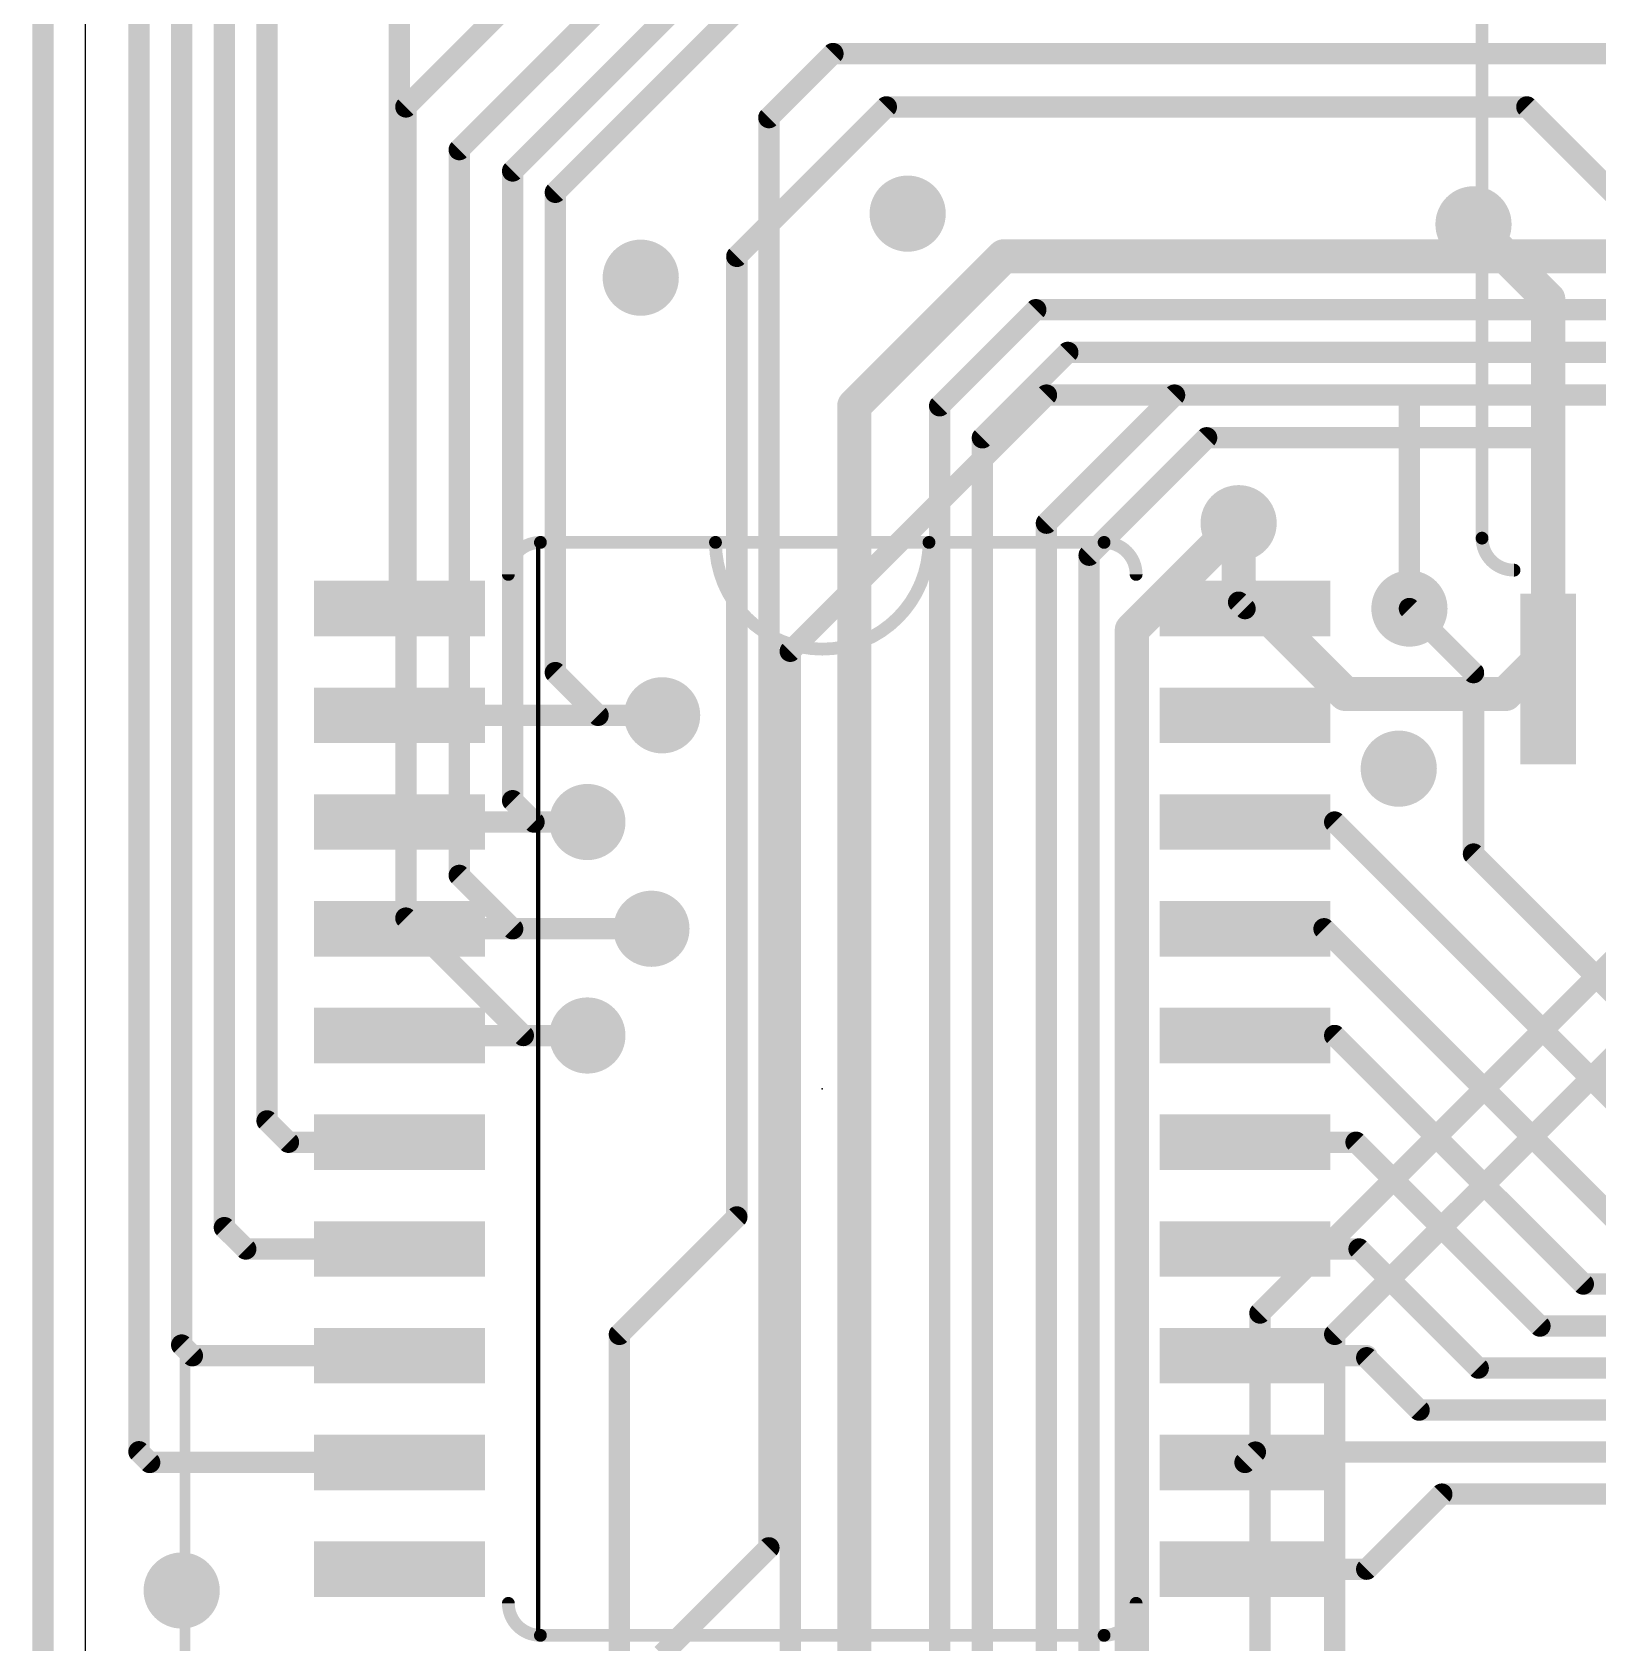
# Model space of a CAD drawing. Extents: x -0.6 to 62.7, y -0.8 to 53.6.
# Drawn here: x -0.64 to 17.99, y 24.27 to 43.43 of the extents above; entities that cross this region are included whole.
import ezdxf

# ---------------------------------------------------------------- set-up
doc = ezdxf.new("R2010")
doc.units = 0
for name, color, linetype in [('1', 12, 'CONTINUOUS'), ('16', 132, 'CONTINUOUS'), ('18', 110, 'CONTINUOUS'), ('20', 53, 'CONTINUOUS'), ('21', 40, 'CONTINUOUS'), ('22', 6, 'CONTINUOUS'), ('23', 40, 'CONTINUOUS')]:
    doc.layers.add(name, color=color, linetype=linetype)

# ---------------------------------------------------------------- blocks, each defined once
blk = doc.blocks.new('RECT')
blk.add_solid([(-0.5, -0.5), (0.5, -0.5), (-0.5, 0.5), (0.5, 0.5)])
blk = doc.blocks.new('ROUNDV')
at = {"const_width": 0.5}
blk.add_lwpolyline([(0, -0.25, 1), (0, 0.25, 1), (0, -0.25)], format="xyb", dxfattribs=at)

msp = doc.modelspace()

# ---------------------------------------------------------------- linework, layer by layer
at = {"layer": '1'}
for points, const_width in [([(-0.508, 53.467), (-0.508, -0.508)], 0.254), ([(0.635, 44.704), (0.635, 26.543)], 0.254), ([(1.143, 27.813), (1.143, 44.323)], 0.254), ([(1.651, 29.21), (1.651, 43.942)], 0.254), ([(2.159, 30.48), (2.159, 43.688)], 0.254), ([(3.7338, 36.576), (3.7338, 43.7388)], 0.254), ([(8.89, 43.18), (8.128, 42.418)], 0.254), ([(18.161, 43.18), (8.89, 43.18)], 0.254), ([(8.128, 42.418), (8.128, 25.4)], 0.254), ([(16.51, 41.148), (16.51, 40.767)], 0.254), ([(10.922, 40.767), (9.144, 38.989)], 0.4064), ([(16.51, 40.767), (10.922, 40.767)], 0.4064), ([(24.13, 40.767), (16.51, 40.767)], 0.4064), ([(10.16, 38.989), (11.303, 40.132)], 0.254), ([(11.303, 40.132), (22.352, 40.132)], 0.254), ([(10.668, 38.608), (11.684, 39.624)], 0.254), ([(11.684, 39.624), (21.717, 39.624)], 0.254), ([(9.144, 38.989), (9.144, 22.86)], 0.4064), ([(10.16, 14.478), (10.16, 38.989)], 0.254), ([(11.43, 37.592), (12.954, 39.116)], 0.254), ([(12.954, 39.116), (20.447, 39.116)], 0.254), ([(10.668, 12.446), (10.668, 38.608)], 0.254), ([(13.335, 38.608), (11.938, 37.211)], 0.254), ([(17.399, 38.608), (13.335, 38.608)], 0.254), ([(17.399, 35.7378), (17.399, 38.608)], 0.254), ([(11.43, 12.192), (11.43, 37.592)], 0.254), ([(13.716, 36.6522), (13.716, 37.592)], 0.254), ([(11.938, 37.211), (11.938, 22.606)], 0.254), ([(13.7922, 36.576), (13.716, 36.6522)], 0.254), ([(16.51, 35.814), (15.748, 36.576)], 0.254), ([(16.51, 33.655), (16.51, 35.814)], 0.254), ([(6.858, 35.306), (3.7338, 35.306)], 0.254), ([(5.969, 34.036), (3.7338, 34.036)], 0.254), ([(14.859, 34.036), (13.7922, 34.036)], 0.254), ([(19.356, 29.539), (14.859, 34.036)], 0.254), ([(20.126, 30.039), (16.51, 33.655)], 0.254), ([(6.731, 32.766), (3.7338, 32.766)], 0.254), ([(14.732, 32.766), (13.7922, 32.766)], 0.254), ([(18.459, 29.039), (14.732, 32.766)], 0.254), ([(5.969, 31.496), (3.7338, 31.496)], 0.254), ([(14.859, 31.496), (13.7922, 31.496)], 0.254), ([(17.816, 28.539), (14.859, 31.496)], 0.254), ([(2.413, 30.226), (2.159, 30.48)], 0.254), ([(3.7338, 30.226), (2.413, 30.226)], 0.254), ([(15.113, 30.226), (13.7922, 30.226)], 0.254), ([(17.3, 28.039), (15.113, 30.226)], 0.254), ([(1.905, 28.956), (1.651, 29.21)], 0.254), ([(3.7338, 28.956), (1.905, 28.956)], 0.254), ([(15.1492, 28.956), (13.7922, 28.956)], 0.254), ([(16.5662, 27.539), (15.1492, 28.956)], 0.254), ([(30.631, 28.539), (17.816, 28.539)], 0.254), ([(30.631, 28.039), (17.3, 28.039)], 0.254), ([(1.27, 27.686), (1.143, 27.813)], 0.254), ([(3.7338, 27.686), (1.27, 27.686)], 0.254), ([(15.24, 27.686), (13.7922, 27.686)], 0.254), ([(15.24, 27.662), (15.24, 27.686)], 0.254), ([(15.863, 27.039), (15.24, 27.662)], 0.254), ([(30.631, 27.539), (16.5662, 27.539)], 0.254), ([(30.631, 27.039), (15.863, 27.039)], 0.254), ([(0.635, 26.543), (0.762, 26.416)], 0.254), ([(13.9152, 26.539), (13.7922, 26.416)], 0.254), ([(30.631, 26.539), (13.9152, 26.539)], 0.254), ([(0.762, 26.416), (3.7338, 26.416)], 0.254), ([(16.133, 26.039), (15.24, 25.146)], 0.254), ([(30.631, 26.039), (16.133, 26.039)], 0.254), ([(8.128, 25.4), (6.858, 24.13)], 0.254), ([(15.24, 25.146), (13.7922, 25.146)], 0.254)]:
    msp.add_lwpolyline(points, dxfattribs=dict(at, const_width=const_width))
for points, const_width in [([(8.89, 43.2435, 1), (8.89, 43.1165)], 0.127), ([(8.9349, 43.1351, 1), (8.8451, 43.2249)], 0.127), ([(8.1915, 42.418, 1), (8.0645, 42.418)], 0.127), ([(8.0831, 42.4629, 1), (8.1729, 42.3731)], 0.127), ([(16.5735, 41.148, 1), (16.4465, 41.148)], 0.127), ([(10.922, 40.8686, 1), (10.922, 40.6654)], 0.2032), ([(10.9938, 40.6952, 1), (10.8502, 40.8388)], 0.2032), ([(16.51, 40.8686, 1), (16.51, 40.6654)], 0.2032), ([(16.4465, 40.767, 1), (16.5735, 40.767)], 0.127), ([(16.51, 40.6654, 1), (16.51, 40.8686)], 0.2032), ([(11.303, 40.1955, 1), (11.303, 40.0685)], 0.127), ([(11.3479, 40.0871, 1), (11.2581, 40.1769)], 0.127), ([(11.684, 39.6875, 1), (11.684, 39.5605)], 0.127), ([(11.7289, 39.5791, 1), (11.6391, 39.6689)], 0.127), ([(9.2456, 38.989, 1), (9.0424, 38.989)], 0.2032), ([(9.0722, 39.0608, 1), (9.2158, 38.9172)], 0.2032), ([(10.2235, 38.989, 1), (10.0965, 38.989)], 0.127), ([(10.1151, 39.0339, 1), (10.2049, 38.9441)], 0.127), ([(12.954, 39.1795, 1), (12.954, 39.0525)], 0.127), ([(12.9989, 39.0711, 1), (12.9091, 39.1609)], 0.127), ([(10.7315, 38.608, 1), (10.6045, 38.608)], 0.127), ([(10.6231, 38.6529, 1), (10.7129, 38.5631)], 0.127), ([(13.335, 38.6715, 1), (13.335, 38.5445)], 0.127), ([(13.3799, 38.5631, 1), (13.2901, 38.6529)], 0.127), ([(17.4625, 38.608, 1), (17.3355, 38.608)], 0.127), ([(17.399, 38.5445, 1), (17.399, 38.6715)], 0.127), ([(11.4935, 37.592, 1), (11.3665, 37.592)], 0.127), ([(11.3851, 37.6369, 1), (11.4749, 37.5471)], 0.127), ([(13.7795, 37.592, 1), (13.6525, 37.592)], 0.127), ([(12.0015, 37.211, 1), (11.8745, 37.211)], 0.127), ([(11.8931, 37.2559, 1), (11.9829, 37.1661)], 0.127), ([(3.6703, 36.576, 1), (3.7973, 36.576)], 0.127), ([(13.7609, 36.6971, 1), (13.6711, 36.6073)], 0.127), ([(13.6525, 36.6522, 1), (13.7795, 36.6522)], 0.127), ([(13.7473, 36.5311, 1), (13.8371, 36.6209)], 0.127), ([(15.7929, 36.6209, 1), (15.7031, 36.5311)], 0.127), ([(16.5735, 35.814, 1), (16.4465, 35.814)], 0.127), ([(16.4651, 35.7691, 1), (16.5549, 35.8589)], 0.127), ([(17.3355, 35.7378, 1), (17.4625, 35.7378)], 0.127), ([(3.7338, 35.3695, 1), (3.7338, 35.2425)], 0.127), ([(6.858, 35.2425, 1), (6.858, 35.3695)], 0.127), ([(3.7338, 34.0995, 1), (3.7338, 33.9725)], 0.127), ([(5.969, 33.9725, 1), (5.969, 34.0995)], 0.127), ([(13.7922, 34.0995, 1), (13.7922, 33.9725)], 0.127), ([(14.9039, 34.0809, 1), (14.8141, 33.9911)], 0.127), ([(14.859, 33.9725, 1), (14.859, 34.0995)], 0.127), ([(16.5549, 33.6999, 1), (16.4651, 33.6101)], 0.127), ([(16.4465, 33.655, 1), (16.5735, 33.655)], 0.127), ([(3.7338, 32.8295, 1), (3.7338, 32.7025)], 0.127), ([(6.731, 32.7025, 1), (6.731, 32.8295)], 0.127), ([(13.7922, 32.8295, 1), (13.7922, 32.7025)], 0.127), ([(14.7769, 32.8109, 1), (14.6871, 32.7211)], 0.127), ([(14.732, 32.7025, 1), (14.732, 32.8295)], 0.127), ([(3.7338, 31.5595, 1), (3.7338, 31.4325)], 0.127), ([(5.969, 31.4325, 1), (5.969, 31.5595)], 0.127), ([(13.7922, 31.5595, 1), (13.7922, 31.4325)], 0.127), ([(14.9039, 31.5409, 1), (14.8141, 31.4511)], 0.127), ([(14.859, 31.4325, 1), (14.859, 31.5595)], 0.127), ([(2.2039, 30.5249, 1), (2.1141, 30.4351)], 0.127), ([(2.0955, 30.48, 1), (2.2225, 30.48)], 0.127), ([(2.413, 30.2895, 1), (2.413, 30.1625)], 0.127), ([(2.3681, 30.1811, 1), (2.4579, 30.2709)], 0.127), ([(3.7338, 30.1625, 1), (3.7338, 30.2895)], 0.127), ([(13.7922, 30.2895, 1), (13.7922, 30.1625)], 0.127), ([(15.1579, 30.2709, 1), (15.0681, 30.1811)], 0.127), ([(15.113, 30.1625, 1), (15.113, 30.2895)], 0.127), ([(1.6959, 29.2549, 1), (1.6061, 29.1651)], 0.127), ([(1.5875, 29.21, 1), (1.7145, 29.21)], 0.127), ([(1.905, 29.0195, 1), (1.905, 28.8925)], 0.127), ([(1.8601, 28.9111, 1), (1.9499, 29.0009)], 0.127), ([(3.7338, 28.8925, 1), (3.7338, 29.0195)], 0.127), ([(13.7922, 29.0195, 1), (13.7922, 28.8925)], 0.127), ([(15.1941, 29.0009, 1), (15.1043, 28.9111)], 0.127), ([(15.1492, 28.8925, 1), (15.1492, 29.0195)], 0.127), ([(17.816, 28.6025, 1), (17.816, 28.4755)], 0.127), ([(17.7711, 28.4941, 1), (17.8609, 28.5839)], 0.127), ([(17.3, 28.1025, 1), (17.3, 27.9755)], 0.127), ([(17.2551, 27.9941, 1), (17.3449, 28.0839)], 0.127), ([(1.1879, 27.8579, 1), (1.0981, 27.7681)], 0.127), ([(1.0795, 27.813, 1), (1.2065, 27.813)], 0.127), ([(1.27, 27.7495, 1), (1.27, 27.6225)], 0.127), ([(1.2251, 27.6411, 1), (1.3149, 27.7309)], 0.127), ([(3.7338, 27.6225, 1), (3.7338, 27.7495)], 0.127), ([(13.7922, 27.7495, 1), (13.7922, 27.6225)], 0.127), ([(15.3035, 27.686, 1), (15.1765, 27.686)], 0.127), ([(15.2849, 27.7069, 1), (15.1951, 27.6171)], 0.127), ([(15.24, 27.6225, 1), (15.24, 27.7495)], 0.127), ([(15.1765, 27.662, 1), (15.3035, 27.662)], 0.127), ([(16.5662, 27.6025, 1), (16.5662, 27.4755)], 0.127), ([(16.5213, 27.4941, 1), (16.6111, 27.5839)], 0.127), ([(15.863, 27.1025, 1), (15.863, 26.9755)], 0.127), ([(15.8181, 26.9941, 1), (15.9079, 27.0839)], 0.127), ([(0.6799, 26.5879, 1), (0.5901, 26.4981)], 0.127), ([(13.9152, 26.6025, 1), (13.9152, 26.4755)], 0.127), ([(13.9601, 26.4941, 1), (13.8703, 26.5839)], 0.127), ([(0.5715, 26.543, 1), (0.6985, 26.543)], 0.127), ([(0.762, 26.4795, 1), (0.762, 26.3525)], 0.127), ([(0.7171, 26.3711, 1), (0.8069, 26.4609)], 0.127), ([(3.7338, 26.3525, 1), (3.7338, 26.4795)], 0.127), ([(13.7473, 26.4609, 1), (13.8371, 26.3711)], 0.127), ([(16.133, 26.1025, 1), (16.133, 25.9755)], 0.127), ([(16.1779, 25.9941, 1), (16.0881, 26.0839)], 0.127), ([(8.1729, 25.3551, 1), (8.0831, 25.4449)], 0.127), ([(8.0645, 25.4, 1), (8.1915, 25.4)], 0.127), ([(13.7922, 25.2095, 1), (13.7922, 25.0825)], 0.127), ([(15.1951, 25.1909, 1), (15.2849, 25.1011)], 0.127), ([(15.24, 25.0825, 1), (15.24, 25.2095)], 0.127)]:
    msp.add_lwpolyline(points, format="xyb", dxfattribs=dict(at, const_width=const_width))
at = {"layer": '16'}
for points, const_width in [([(-0.508, 53.34), (-0.508, -0.635)], 0.254), ([(7.493, 46.228), (3.81, 42.545)], 0.254), ([(7.874, 45.466), (4.445, 42.037)], 0.254), ([(8.255, 44.958), (5.08, 41.783)], 0.254), ([(8.382, 44.323), (5.588, 41.529)], 0.254), ([(3.81, 42.545), (3.81, 32.893)], 0.254), ([(7.747, 40.767), (9.525, 42.545)], 0.254), ([(9.525, 42.545), (17.145, 42.545)], 0.254), ([(17.145, 42.545), (18.288, 41.402)], 0.254), ([(4.445, 42.037), (4.445, 33.401)], 0.254), ([(5.08, 41.783), (5.08, 34.29)], 0.254), ([(5.588, 41.529), (5.588, 35.814)], 0.254), ([(17.399, 40.259), (16.51, 41.148)], 0.4064), ([(7.747, 29.337), (7.747, 40.767)], 0.254), ([(17.399, 36.068), (17.399, 40.259)], 0.4064), ([(13.97, 28.194), (25.527, 39.751)], 0.254), ([(14.859, 27.94), (26.162, 39.243)], 0.254), ([(11.43, 39.116), (8.382, 36.068)], 0.254), ([(15.748, 39.116), (11.43, 39.116)], 0.254), ([(15.748, 36.576), (15.748, 39.116)], 0.254), ([(12.446, 36.322), (13.716, 37.592)], 0.4064), ([(13.716, 37.592), (13.716, 36.83)], 0.4064), ([(13.716, 36.83), (14.986, 35.56)], 0.4064), ([(12.446, 19.812), (12.446, 36.322)], 0.4064), ([(16.891, 35.56), (17.399, 36.068)], 0.4064), ([(8.382, 36.068), (8.382, 19.558)], 0.254), ([(5.588, 35.814), (6.096, 35.306)], 0.254), ([(14.986, 35.56), (16.891, 35.56)], 0.4064), ([(6.096, 35.306), (6.858, 35.306)], 0.254), ([(5.08, 34.29), (5.334, 34.036)], 0.254), ([(5.334, 34.036), (5.969, 34.036)], 0.254), ([(4.445, 33.401), (5.08, 32.766)], 0.254), ([(3.81, 32.893), (5.207, 31.496)], 0.254), ([(5.08, 32.766), (6.731, 32.766)], 0.254), ([(5.207, 31.496), (5.969, 31.496)], 0.254), ([(6.35, 27.94), (7.747, 29.337)], 0.254), ([(13.97, 7.874), (13.97, 28.194)], 0.254), ([(6.35, 9.271), (6.35, 27.94)], 0.254), ([(14.859, 9.144), (14.859, 27.94)], 0.254)]:
    msp.add_lwpolyline(points, dxfattribs=dict(at, const_width=const_width))
for points, const_width in [([(3.8735, 42.545, 1), (3.7465, 42.545)], 0.127), ([(3.7651, 42.5899, 1), (3.8549, 42.5001)], 0.127), ([(9.525, 42.6085, 1), (9.525, 42.4815)], 0.127), ([(9.5699, 42.5001, 1), (9.4801, 42.5899)], 0.127), ([(17.1899, 42.5899, 1), (17.1001, 42.5001)], 0.127), ([(17.145, 42.4815, 1), (17.145, 42.6085)], 0.127), ([(4.5085, 42.037, 1), (4.3815, 42.037)], 0.127), ([(4.4001, 42.0819, 1), (4.4899, 41.9921)], 0.127), ([(5.1435, 41.783, 1), (5.0165, 41.783)], 0.127), ([(5.0351, 41.8279, 1), (5.1249, 41.7381)], 0.127), ([(5.6515, 41.529, 1), (5.5245, 41.529)], 0.127), ([(5.5431, 41.5739, 1), (5.6329, 41.4841)], 0.127), ([(16.5818, 41.2198, 1), (16.4382, 41.0762)], 0.2032), ([(7.8105, 40.767, 1), (7.6835, 40.767)], 0.127), ([(7.7021, 40.8119, 1), (7.7919, 40.7221)], 0.127), ([(17.5006, 40.259, 1), (17.2974, 40.259)], 0.2032), ([(17.3272, 40.1872, 1), (17.4708, 40.3308)], 0.2032), ([(11.43, 39.1795, 1), (11.43, 39.0525)], 0.127), ([(11.4749, 39.0711, 1), (11.3851, 39.1609)], 0.127), ([(15.8115, 39.116, 1), (15.6845, 39.116)], 0.127), ([(15.748, 39.0525, 1), (15.748, 39.1795)], 0.127), ([(13.8176, 37.592, 1), (13.6144, 37.592)], 0.2032), ([(13.7878, 37.5202, 1), (13.6442, 37.6638)], 0.2032), ([(13.7878, 36.9018, 1), (13.6442, 36.7582)], 0.2032), ([(13.6144, 36.83, 1), (13.8176, 36.83)], 0.2032), ([(15.6845, 36.576, 1), (15.8115, 36.576)], 0.127), ([(12.5476, 36.322, 1), (12.3444, 36.322)], 0.2032), ([(12.3742, 36.3938, 1), (12.5178, 36.2502)], 0.2032), ([(17.4708, 35.9962, 1), (17.3272, 36.1398)], 0.2032), ([(8.4455, 36.068, 1), (8.3185, 36.068)], 0.127), ([(8.3371, 36.1129, 1), (8.4269, 36.0231)], 0.127), ([(17.2974, 36.068, 1), (17.5006, 36.068)], 0.2032), ([(5.6329, 35.8589, 1), (5.5431, 35.7691)], 0.127), ([(5.5245, 35.814, 1), (5.6515, 35.814)], 0.127), ([(14.986, 35.6616, 1), (14.986, 35.4584)], 0.2032), ([(14.9142, 35.4882, 1), (15.0578, 35.6318)], 0.2032), ([(16.8192, 35.6318, 1), (16.9628, 35.4882)], 0.2032), ([(16.891, 35.4584, 1), (16.891, 35.6616)], 0.2032), ([(6.096, 35.3695, 1), (6.096, 35.2425)], 0.127), ([(6.0511, 35.2611, 1), (6.1409, 35.3509)], 0.127), ([(6.858, 35.2425, 1), (6.858, 35.3695)], 0.127), ([(5.1249, 34.3349, 1), (5.0351, 34.2451)], 0.127), ([(5.0165, 34.29, 1), (5.1435, 34.29)], 0.127), ([(5.334, 34.0995, 1), (5.334, 33.9725)], 0.127), ([(5.2891, 33.9911, 1), (5.3789, 34.0809)], 0.127), ([(5.969, 33.9725, 1), (5.969, 34.0995)], 0.127), ([(4.4899, 33.4459, 1), (4.4001, 33.3561)], 0.127), ([(4.3815, 33.401, 1), (4.5085, 33.401)], 0.127), ([(3.8549, 32.9379, 1), (3.7651, 32.8481)], 0.127), ([(3.7465, 32.893, 1), (3.8735, 32.893)], 0.127), ([(5.08, 32.8295, 1), (5.08, 32.7025)], 0.127), ([(5.0351, 32.7211, 1), (5.1249, 32.8109)], 0.127), ([(6.731, 32.7025, 1), (6.731, 32.8295)], 0.127), ([(5.207, 31.5595, 1), (5.207, 31.4325)], 0.127), ([(5.969, 31.4325, 1), (5.969, 31.5595)], 0.127), ([(5.1621, 31.4511, 1), (5.2519, 31.5409)], 0.127), ([(7.6835, 29.337, 1), (7.8105, 29.337)], 0.127), ([(7.7919, 29.2921, 1), (7.7021, 29.3819)], 0.127), ([(14.0335, 28.194, 1), (13.9065, 28.194)], 0.127), ([(13.9251, 28.2389, 1), (14.0149, 28.1491)], 0.127), ([(6.4135, 27.94, 1), (6.2865, 27.94)], 0.127), ([(6.3051, 27.9849, 1), (6.3949, 27.8951)], 0.127), ([(14.9225, 27.94, 1), (14.7955, 27.94)], 0.127), ([(14.8141, 27.9849, 1), (14.9039, 27.8951)], 0.127)]:
    msp.add_lwpolyline(points, format="xyb", dxfattribs=dict(at, const_width=const_width))
at = {"layer": '20'}
msp.add_line((0, 2.54), (0, 50.038), dxfattribs=at)
at = {"layer": '21'}
for points, const_width in [([(16.6116, 44.1198), (16.6116, 37.4142)], 0.1524), ([(7.493, 37.3634), (5.4102, 37.3634)], 0.1524), ([(10.033, 37.3634), (7.493, 37.3634)], 0.1524), ([(12.1158, 37.3634), (10.033, 37.3634)], 0.1524), ([(5.3848, 37.338), (5.3848, 24.384)], 0.0508), ([(5.4102, 24.3586), (12.1158, 24.3586)], 0.1524)]:
    msp.add_lwpolyline(points, dxfattribs=dict(at, const_width=const_width))
for points, const_width in [([(5.4102, 37.3634, 0.4142), (5.0292, 36.9824)], 0.1524), ([(5.4102, 37.4015, 1), (5.4102, 37.3253)], 0.0762), ([(5.4102, 37.3253, 1), (5.4102, 37.4015)], 0.0762), ([(7.493, 37.4015, 1), (7.493, 37.3253)], 0.0762), ([(7.493, 37.3634, 1), (10.033, 37.3634)], 0.1524), ([(7.5311, 37.3634, 1), (7.4549, 37.3634)], 0.0762), ([(7.493, 37.3253, 1), (7.493, 37.4015)], 0.0762), ([(10.033, 37.4015, 1), (10.033, 37.3253)], 0.0762), ([(10.0711, 37.3634, 1), (9.9949, 37.3634)], 0.0762), ([(10.033, 37.3253, 1), (10.033, 37.4015)], 0.0762), ([(12.4968, 36.9824, 0.4142), (12.1158, 37.3634)], 0.1524), ([(12.1158, 37.4015, 1), (12.1158, 37.3253)], 0.0762), ([(12.1158, 37.3253, 1), (12.1158, 37.4015)], 0.0762), ([(16.6116, 37.4142, 0.4142), (16.9926, 37.0332)], 0.1524), ([(16.6497, 37.4142, 1), (16.5735, 37.4142)], 0.0762), ([(16.5735, 37.4142, 1), (16.6497, 37.4142)], 0.0762), ([(5.3975, 37.338, 1), (5.3721, 37.338)], 0.0254), ([(4.9911, 36.9824, 1), (5.0673, 36.9824)], 0.0762), ([(12.4587, 36.9824, 1), (12.5349, 36.9824)], 0.0762), ([(16.9926, 36.9951, 1), (16.9926, 37.0713)], 0.0762), ([(5.0292, 24.7396, 0.4142), (5.4102, 24.3586)], 0.1524), ([(5.0673, 24.7396, 1), (4.9911, 24.7396)], 0.0762), ([(12.1158, 24.3586, 0.4142), (12.4968, 24.7396)], 0.1524), ([(12.5349, 24.7396, 1), (12.4587, 24.7396)], 0.0762), ([(5.4102, 24.3967, 1), (5.4102, 24.3205)], 0.0762), ([(5.3721, 24.384, 1), (5.3975, 24.384)], 0.0254), ([(5.4102, 24.3205, 1), (5.4102, 24.3967)], 0.0762), ([(12.1158, 24.3967, 1), (12.1158, 24.3205)], 0.0762), ([(12.1158, 24.3205, 1), (12.1158, 24.3967)], 0.0762)]:
    msp.add_lwpolyline(points, format="xyb", dxfattribs=dict(at, const_width=const_width))
at = {"layer": '22', "const_width": 0.127}
msp.add_lwpolyline([(1.182, 47.589), (1.182, 4.989)], dxfattribs=at)
at = {"layer": '23'}
msp.add_point((8.763, 30.861), dxfattribs=at)

# ---------------------------------------------------------------- block references
at = {"layer": '1', "xscale": 0.6604, "yscale": 2.032}
for p, rotation in [((3.7338, 36.576), 270), ((13.7922, 36.576), 270), ((17.399, 35.7378), 180), ((3.7338, 35.306), 270), ((13.7922, 35.306), 270), ((3.7338, 34.036), 270), ((13.7922, 34.036), 270), ((3.7338, 32.766), 270), ((13.7922, 32.766), 270), ((3.7338, 31.496), 270), ((13.7922, 31.496), 270), ((3.7338, 30.226), 270), ((13.7922, 30.226), 270), ((3.7338, 28.956), 270), ((13.7922, 28.956), 270), ((3.7338, 27.686), 270), ((13.7922, 27.686), 270), ((3.7338, 26.416), 270), ((13.7922, 26.416), 270), ((3.7338, 25.146), 270), ((13.7922, 25.146), 270)]:
    msp.add_blockref('RECT', p, dxfattribs=dict(at, rotation=rotation))
at = {"layer": '18', "xscale": 0.9064, "yscale": 0.9064}
for p in [(9.779, 41.275), (9.779, 41.275), (16.51, 41.148), (16.51, 41.148), (6.604, 40.513), (6.604, 40.513), (13.716, 37.592), (13.716, 37.592), (15.748, 36.576), (15.748, 36.576), (6.858, 35.306), (6.858, 35.306), (15.621, 34.671), (15.621, 34.671), (5.969, 34.036), (5.969, 34.036), (6.731, 32.766), (6.731, 32.766), (5.969, 31.496), (5.969, 31.496), (1.143, 24.892), (1.143, 24.892)]:
    msp.add_blockref('ROUNDV', p, dxfattribs=at)

doc.saveas('drawing.dxf')
